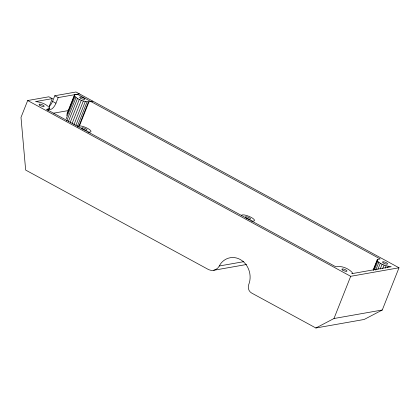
<?xml version="1.0" encoding="UTF-8"?>
<svg xmlns="http://www.w3.org/2000/svg" width="420" height="420" viewBox="0 0 420 420"><rect width="100%" height="100%" fill="white"/><g stroke="black" fill="none" stroke-linecap="round" stroke-linejoin="round"><path stroke-width="0.63" d="M49.324 107A6.29 2.462 -61.4 0 1 50.038 104.26L52.269 98.637L48.877 96.789L27.678 100.532L21 117.401L25.657 170.063L208.73 269.687A10.069 8.846 80 0 0 219.345 265.976L243.826 261.66M47.523 110.287L48.001 109.079L49.492 108.439L49.46 107.783C46.116 103.814 40.535 102.023 35.485 101.598L52.269 98.637M48.279 110.691L49.219 108.392M48.531 110.864L49.492 108.439M49.481 106.202A6.29 2.462 -61.4 0 0 52.568 101.372L54.794 95.749L75.989 92.006L399 267.781L382.284 309.997L364.182 319.468L315.871 327.994L251.585 293.008A6.29 5.523 80 0 1 248.724 284.618A18.869 16.574 80 0 0 242.088 260.673A18.869 16.574 80 0 0 220.474 263.933L219.345 265.976M49.334 108.082A6.29 2.462 -61.4 0 0 52.075 108.733A6.29 2.462 -61.4 0 0 55.955 103.215L58.181 97.592L77.406 94.201L380.189 258.967L377.68 259.434L377.181 259.875L373.123 270.128M67.043 113.636L74.382 95.099L74.881 94.652L79.375 93.849M66.602 115.489L74.881 94.652M66.181 118.787L74.981 96.569L74.382 95.099M66.743 120.95L76.031 97.503L74.981 96.569M68.36 121.569L77.501 98.48L76.031 97.503M70.187 122.43L79.291 99.44L77.501 98.48M72.104 123.48L81.275 100.312L79.291 99.44M73.925 124.782L83.323 101.042L88.473 101.939L92.809 101.162M75.899 125.302L85.292 101.577M77.201 126.751L87.05 101.887M78.823 126.31L88.473 101.939M79.328 126.194L88.972 101.84M315.871 327.994L333.974 318.523L350.69 276.308L399 267.781M373.38 270.291L377.68 259.434M374.435 269.792L377.78 261.345L377.181 259.875M375.727 270.123L378.83 262.279L377.78 261.345M377.9 269.32L380.3 263.256L378.83 262.279M380.168 269.073L382.09 264.217L380.3 263.256M382.631 268.742L384.074 265.088L382.09 264.217M385.166 268.243L386.122 265.823L391.214 266.716L351.813 273.667L352.291 273.215L352.259 272.559C348.306 268.301 341.67 265.571 335.832 266.8L46.484 109.342L48.001 109.079M387.613 267.572L388.091 266.359M53.702 113.159L68.539 110.544M213.738 270.275L246.587 264.484M333.974 318.523L382.284 309.997M81.275 100.312L83.323 101.042M384.074 265.088L386.122 265.823M54.794 95.749L58.181 97.592M52.568 101.372L55.955 103.215M27.678 100.532L350.69 276.308M241.379 215.612A7.025 1.922 21.6 0 1 251.255 217.413A7.025 1.922 21.6 0 1 251.213 220.962M78.067 127.234A7.025 1.922 21.6 0 1 82.189 126.263A7.025 1.922 21.6 0 1 90.379 130.3A7.025 1.922 21.6 0 1 87.68 131.969M80.441 98.091A2.725 0.745 21.6 0 0 84.709 99.283A2.725 0.745 21.6 0 0 81.601 97.177A2.725 0.745 21.6 0 0 80.441 98.091M383.24 262.868A2.725 0.745 21.6 0 0 387.508 264.059A2.725 0.745 21.6 0 0 384.4 261.954A2.725 0.745 21.6 0 0 383.24 262.868M342.615 270.034A2.725 0.745 21.6 0 0 346.883 271.226A2.725 0.745 21.6 0 0 343.77 269.12A2.725 0.745 21.6 0 0 342.615 270.034M39.816 105.257A2.725 0.745 21.6 0 0 44.084 106.449A2.725 0.745 21.6 0 0 40.971 104.344A2.725 0.745 21.6 0 0 39.816 105.257M246.073 217.901A2.83 0.777 21.6 0 0 250.504 219.14A2.83 0.777 21.6 0 0 247.275 216.951A2.83 0.777 21.6 0 0 246.073 217.901M82.541 128.909A2.83 0.777 21.6 0 0 86.972 130.148A2.83 0.777 21.6 0 0 83.737 127.958A2.83 0.777 21.6 0 0 82.541 128.909"/></g></svg>
